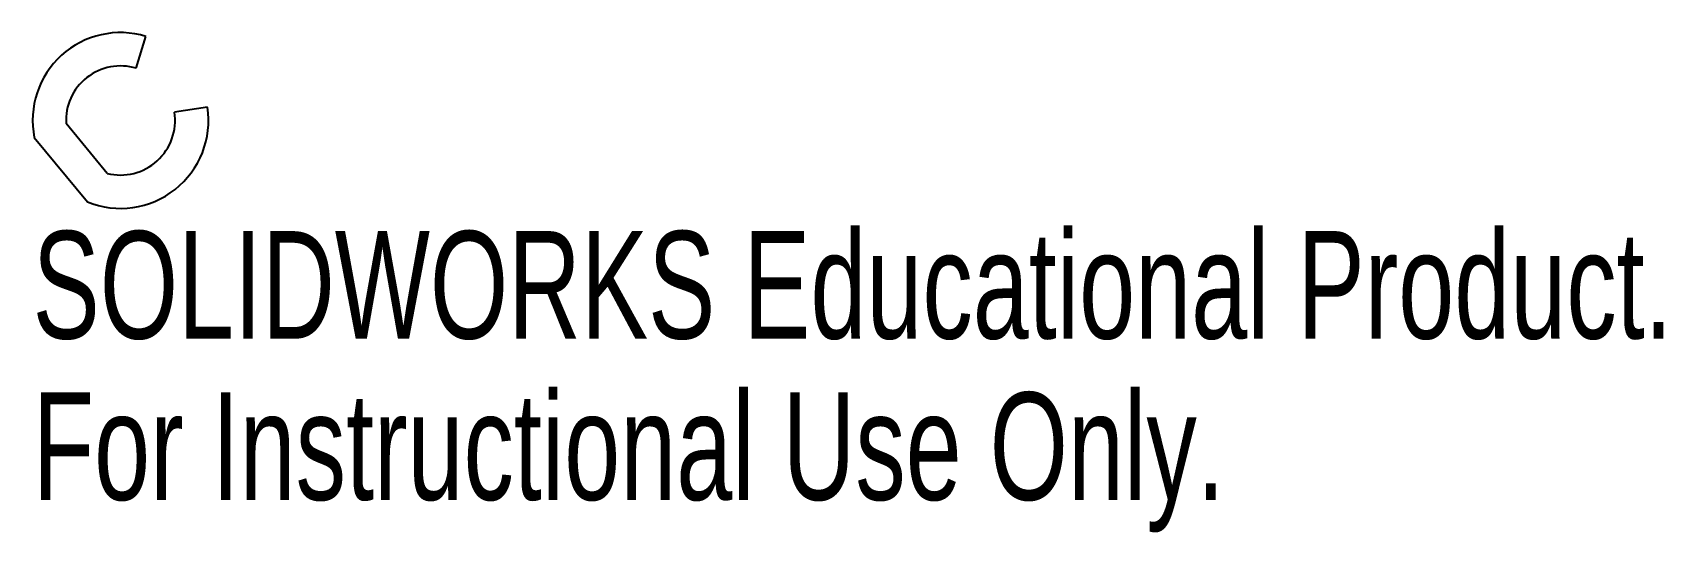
# Model space of a CAD drawing. Header units: millimetres. Extents: x -4 to 69.3, y -18.5 to 4.
import ezdxf

# ---------------------------------------------------------------- set-up
doc = ezdxf.new("R2010")
doc.units = ezdxf.units.MM
doc.styles.add('SLDTEXTSTYLE0', font='TXT', dxfattribs={"width": 0.7})

msp = doc.modelspace()

# ---------------------------------------------------------------- linework, layer by layer
at = {"color": 7, "linetype": 'Continuous', "lineweight": 25}
for p, q in [((0.709, 2.345), (1.142, 3.781)), ((3.904, 0.6), (2.422, 0.372)), ((-0.602, -2.375), (-2.446, -0.136)), ((-3.876, -0.759), (-1.488, -3.659))]:
    msp.add_line(p, q, dxfattribs=at)
for radius, start, end in [(3.95, 73.18959, 191.08406), (2.45, 73.18959, 183.18959), (3.95, 247.87004, 8.73873), (2.45, 255.7645, 8.73873)]:
    msp.add_arc((0, 0), radius, start, end, dxfattribs=at)

# ---------------------------------------------------------------- texts
at = {"color": 7, "linetype": 'Continuous', "char_height": 4.83362, "attachment_point": 1, "style": 'SLDTEXTSTYLE0'}
for s, insert in [('SOLIDWORKS Educational Product.', (-3.95, -4.97)), ('For Instructional Use Only.', (-3.95, -12.22))]:
    msp.add_mtext(s, dxfattribs=dict(at, insert=insert))

doc.saveas('drawing.dxf')
